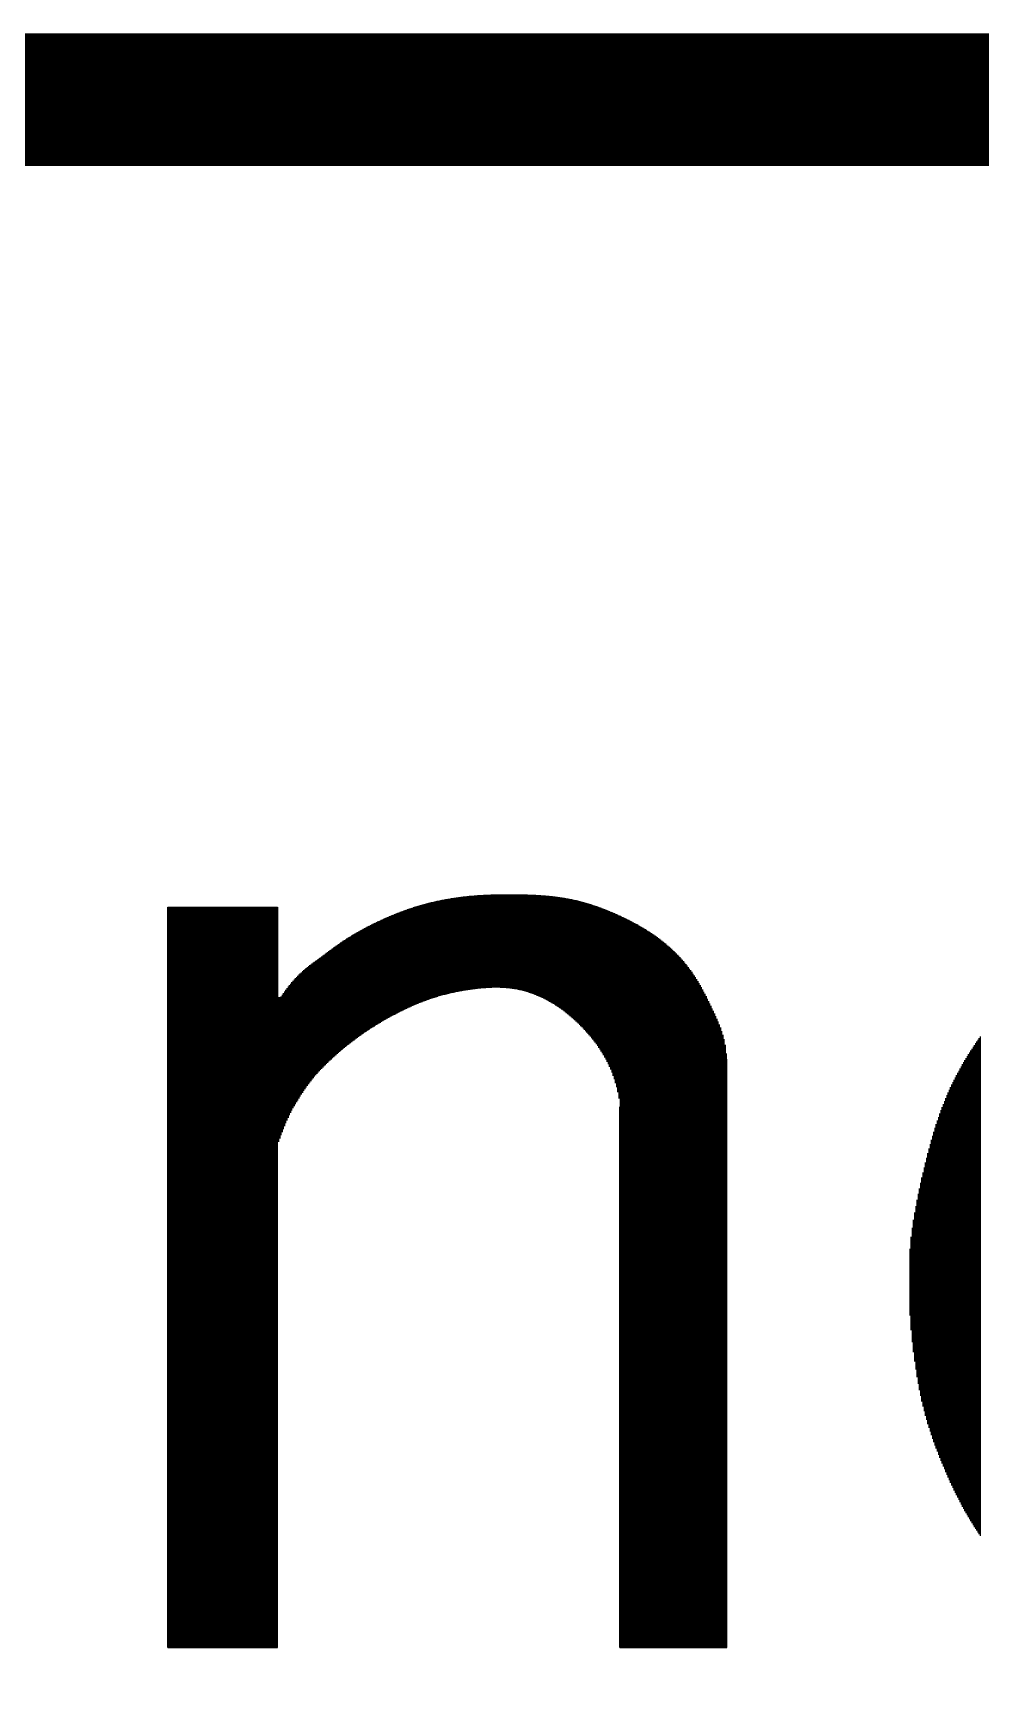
# Model space of a CAD drawing. Extents: x -2502 to 14741, y -2417 to 9756.
# Drawn here: x 14091.9 to 14199, y -1690 to -1501.9 of the extents above; entities that cross this region are included whole.
import ezdxf
from ezdxf.enums import TextEntityAlignment as Align

# ---------------------------------------------------------------- set-up
doc = ezdxf.new("R2010")
doc.units = 0
doc.header["$LTSCALE"] = 60
doc.header["$MEASUREMENT"] = 0
doc.layers.add('RLA-FORMATO', color=7, linetype='CONTINUOUS')
doc.layers.add('RLA-LOGO', color=7, linetype='CONTINUOUS')
doc.styles.add('ROMAND', font='romand', dxfattribs={"height": 31.5})
doc.styles.add('ROMANS', font='ROMANS.shx', dxfattribs={"height": 16.87})

# ---------------------------------------------------------------- blocks, each defined once
blk = doc.blocks.new('viñeta-rl')
at = {"layer": 'RLA-FORMATO', "color": 5, "const_width": 5}
blk.add_lwpolyline([(-0.002, 299.998), (-797.494, 299.998), (-797.494, 0.001)], dxfattribs=at)
at = {"layer": 'RLA-LOGO', "color": 9, "true_color": 0xc0c0c0}
for p, q in [((-199.173, 269.689), (-199.173, 266.032)), ((-199.128, 269.701), (-199.128, 266.049)), ((-199.083, 269.713), (-199.083, 266.066)), ((-199.038, 269.725), (-199.038, 266.082)), ((-198.993, 269.737), (-198.993, 266.098)), ((-198.948, 269.748), (-198.948, 266.114)), ((-198.903, 269.759), (-198.903, 266.13)), ((-198.858, 269.77), (-198.858, 266.145)), ((-198.813, 269.781), (-198.813, 266.16)), ((-198.768, 269.791), (-198.768, 266.174)), ((-198.723, 269.801), (-198.723, 266.189)), ((-198.678, 269.811), (-198.678, 266.203)), ((-198.633, 269.821), (-198.633, 266.216)), ((-198.588, 269.831), (-198.588, 266.23)), ((-198.543, 269.84), (-198.543, 266.243)), ((-198.498, 269.849), (-198.498, 266.256)), ((-198.453, 269.858), (-198.453, 266.268)), ((-198.408, 269.867), (-198.408, 266.28)), ((-198.363, 269.876), (-198.363, 266.292)), ((-198.318, 269.884), (-198.318, 266.304)), ((-198.273, 269.892), (-198.273, 266.315)), ((-198.228, 269.9), (-198.228, 266.326)), ((-198.183, 269.907), (-198.183, 266.337)), ((-198.138, 269.915), (-198.138, 266.347)), ((-198.093, 269.922), (-198.093, 266.357)), ((-198.048, 269.929), (-198.048, 266.367)), ((-198.003, 269.936), (-198.003, 266.377)), ((-197.958, 269.943), (-197.958, 266.386)), ((-197.913, 269.949), (-197.913, 266.395)), ((-197.868, 269.955), (-197.868, 266.404)), ((-197.823, 269.961), (-197.823, 266.413)), ((-197.778, 269.967), (-197.778, 266.421)), ((-197.733, 269.973), (-197.733, 266.429)), ((-197.688, 269.979), (-197.688, 266.437)), ((-197.643, 269.984), (-197.643, 266.445)), ((-197.598, 269.989), (-197.598, 266.452)), ((-197.553, 269.994), (-197.553, 266.459)), ((-197.508, 269.999), (-197.508, 266.466)), ((-197.463, 270.003), (-197.463, 266.473)), ((-197.418, 270.008), (-197.418, 266.48)), ((-197.373, 270.012), (-197.373, 266.486)), ((-197.328, 270.016), (-197.328, 266.492)), ((-197.283, 270.02), (-197.283, 266.498)), ((-197.238, 270.023), (-197.238, 266.504)), ((-197.193, 270.027), (-197.193, 266.509)), ((-197.148, 270.03), (-197.148, 266.514)), ((-197.103, 270.034), (-197.103, 266.519)), ((-197.058, 270.037), (-197.058, 266.524)), ((-197.013, 270.04), (-197.013, 266.528)), ((-196.968, 270.042), (-196.968, 266.532)), ((-196.923, 270.045), (-196.923, 266.536)), ((-196.878, 270.047), (-196.878, 266.54)), ((-196.833, 270.05), (-196.833, 266.543)), ((-196.788, 270.052), (-196.788, 266.546)), ((-196.743, 270.054), (-196.743, 266.549)), ((-196.698, 270.056), (-196.698, 266.551)), ((-196.653, 270.058), (-196.653, 266.554)), ((-196.608, 270.059), (-196.608, 266.555)), ((-196.563, 270.061), (-196.563, 266.557)), ((-196.518, 270.062), (-196.518, 266.558)), ((-196.473, 270.064), (-196.473, 266.558)), ((-196.428, 270.065), (-196.428, 266.558)), ((-196.383, 270.066), (-196.383, 266.558)), ((-196.338, 270.067), (-196.338, 266.558)), ((-196.293, 270.068), (-196.293, 266.557)), ((-196.248, 270.068), (-196.248, 266.555)), ((-196.203, 270.069), (-196.203, 266.554)), ((-196.158, 270.069), (-196.158, 266.551)), ((-196.113, 270.07), (-196.113, 266.549)), ((-196.068, 270.07), (-196.068, 266.545)), ((-196.023, 270.07), (-196.023, 266.542)), ((-195.978, 270.07), (-195.978, 266.538)), ((-195.933, 270.07), (-195.933, 266.533)), ((-195.888, 270.07), (-195.888, 266.528)), ((-195.843, 270.07), (-195.843, 266.522)), ((-195.798, 270.07), (-195.798, 266.516)), ((-195.753, 270.069), (-195.753, 266.509)), ((-195.708, 270.069), (-195.708, 266.502)), ((-195.663, 270.068), (-195.663, 266.494)), ((-195.618, 270.068), (-195.618, 266.485)), ((-195.573, 270.067), (-195.573, 266.476)), ((-195.528, 270.066), (-195.528, 266.466)), ((-195.483, 270.065), (-195.483, 266.456)), ((-195.438, 270.064), (-195.438, 266.445)), ((-195.393, 270.063), (-195.393, 266.433)), ((-195.348, 270.062), (-195.348, 266.421)), ((-195.303, 270.061), (-195.303, 266.409)), ((-195.258, 270.06), (-195.258, 266.395)), ((-195.213, 270.058), (-195.213, 266.381)), ((-195.168, 270.056), (-195.168, 266.367)), ((-195.123, 270.055), (-195.123, 266.352)), ((-195.078, 270.053), (-195.078, 266.336)), ((-195.033, 270.051), (-195.033, 266.32)), ((-194.988, 270.049), (-194.988, 266.303)), ((-194.943, 270.046), (-194.943, 266.285)), ((-194.898, 270.044), (-194.898, 266.267)), ((-194.853, 270.041), (-194.853, 266.249)), ((-194.808, 270.038), (-194.808, 266.229)), ((-194.763, 270.036), (-194.763, 266.209)), ((-194.718, 270.032), (-194.718, 266.189)), ((-194.673, 270.029), (-194.673, 266.167)), ((-194.628, 270.026), (-194.628, 266.146)), ((-194.583, 270.022), (-194.583, 266.123)), ((-194.538, 270.018), (-194.538, 266.1)), ((-194.493, 270.014), (-194.493, 266.076)), ((-194.448, 270.01), (-194.448, 266.052)), ((-194.403, 270.006), (-194.403, 266.027)), ((-194.358, 270.001), (-194.358, 266.001)), ((-194.313, 269.996), (-194.313, 265.974)), ((-194.268, 269.991), (-194.268, 265.947)), ((-194.223, 269.986), (-194.223, 265.919)), ((-194.178, 269.98), (-194.178, 265.89)), ((-194.133, 269.974), (-194.133, 265.861)), ((-194.088, 269.968), (-194.088, 265.831)), ((-194.043, 269.962), (-194.043, 265.8)), ((-193.998, 269.956), (-193.998, 265.768)), ((-193.953, 269.949), (-193.953, 265.736)), ((-193.908, 269.942), (-193.908, 265.703)), ((-193.863, 269.935), (-193.863, 265.669)), ((-193.818, 269.927), (-193.818, 265.634)), ((-193.773, 269.919), (-193.773, 265.599)), ((-193.728, 269.911), (-193.728, 265.562)), ((-193.683, 269.903), (-193.683, 265.525)), ((-193.638, 269.894), (-193.638, 265.488)), ((-193.593, 269.885), (-193.593, 265.449)), ((-193.548, 269.876), (-193.548, 265.41)), ((-193.503, 269.866), (-193.503, 265.369)), ((-193.458, 269.856), (-193.458, 265.328)), ((-193.413, 269.846), (-193.413, 265.287)), ((-193.368, 269.835), (-193.368, 265.244)), ((-193.323, 269.824), (-193.323, 265.201)), ((-193.278, 269.813), (-193.278, 265.156)), ((-193.233, 269.801), (-193.233, 265.111)), ((-193.188, 269.789), (-193.188, 265.065)), ((-193.143, 269.777), (-193.143, 265.018)), ((-193.098, 269.764), (-193.098, 264.97)), ((-193.053, 269.752), (-193.053, 264.921)), ((-193.008, 269.738), (-193.008, 264.871)), ((-192.963, 269.725), (-192.963, 264.82)), ((-192.918, 269.711), (-192.918, 264.768)), ((-192.873, 269.697), (-192.873, 264.714)), ((-208.79, 241.71), (-208.79, 269.593)), ((-208.79, 269.593), (-204.654, 269.593)), ((-208.758, 269.593), (-208.758, 241.71)), ((-208.713, 269.593), (-208.713, 241.71)), ((-208.668, 269.593), (-208.668, 241.71)), ((-208.623, 269.593), (-208.623, 241.71)), ((-208.578, 269.593), (-208.578, 241.71)), ((-208.533, 269.593), (-208.533, 241.71)), ((-208.488, 269.593), (-208.488, 241.71)), ((-208.443, 269.593), (-208.443, 241.71)), ((-208.398, 269.593), (-208.398, 241.71)), ((-208.353, 269.593), (-208.353, 241.71)), ((-208.308, 269.593), (-208.308, 241.71)), ((-208.263, 269.593), (-208.263, 241.71)), ((-208.218, 269.593), (-208.218, 241.71)), ((-208.173, 269.593), (-208.173, 241.71)), ((-208.128, 269.593), (-208.128, 241.71)), ((-208.083, 269.593), (-208.083, 241.71)), ((-208.038, 269.593), (-208.038, 241.71)), ((-207.993, 269.593), (-207.993, 241.71)), ((-207.948, 269.593), (-207.948, 241.71)), ((-207.903, 269.593), (-207.903, 241.71)), ((-207.858, 269.593), (-207.858, 241.71)), ((-207.813, 269.593), (-207.813, 241.71)), ((-207.768, 269.593), (-207.768, 241.71)), ((-207.723, 269.593), (-207.723, 241.71)), ((-207.678, 269.593), (-207.678, 241.71)), ((-207.633, 269.593), (-207.633, 241.71)), ((-207.588, 269.593), (-207.588, 241.71)), ((-207.543, 269.593), (-207.543, 241.71)), ((-207.498, 269.593), (-207.498, 241.71)), ((-207.453, 269.593), (-207.453, 241.71)), ((-207.408, 269.593), (-207.408, 241.71)), ((-207.363, 269.593), (-207.363, 241.71)), ((-207.318, 269.593), (-207.318, 241.71)), ((-207.273, 269.593), (-207.273, 241.71)), ((-207.228, 269.593), (-207.228, 241.71)), ((-207.183, 269.593), (-207.183, 241.71)), ((-207.138, 269.593), (-207.138, 241.71)), ((-207.093, 269.593), (-207.093, 241.71)), ((-207.048, 269.593), (-207.048, 241.71)), ((-207.003, 269.593), (-207.003, 241.71)), ((-206.958, 269.593), (-206.958, 241.71)), ((-206.913, 269.593), (-206.913, 241.71)), ((-206.868, 269.593), (-206.868, 241.71)), ((-206.823, 269.593), (-206.823, 241.71)), ((-206.778, 269.593), (-206.778, 241.71)), ((-206.733, 269.593), (-206.733, 241.71)), ((-206.688, 269.593), (-206.688, 241.71)), ((-206.643, 269.593), (-206.643, 241.71)), ((-206.598, 269.593), (-206.598, 241.71)), ((-206.553, 269.593), (-206.553, 241.71)), ((-206.508, 269.593), (-206.508, 241.71)), ((-206.463, 269.593), (-206.463, 241.71)), ((-206.418, 269.593), (-206.418, 241.71)), ((-206.373, 269.593), (-206.373, 241.71)), ((-206.328, 269.593), (-206.328, 241.71)), ((-206.283, 269.593), (-206.283, 241.71)), ((-206.238, 269.593), (-206.238, 241.71)), ((-206.193, 269.593), (-206.193, 241.71)), ((-206.148, 269.593), (-206.148, 241.71)), ((-206.103, 269.593), (-206.103, 241.71)), ((-206.058, 269.593), (-206.058, 241.71)), ((-206.013, 269.593), (-206.013, 241.71)), ((-205.968, 269.593), (-205.968, 241.71)), ((-205.923, 269.593), (-205.923, 241.71)), ((-205.878, 269.593), (-205.878, 241.71)), ((-205.833, 269.593), (-205.833, 241.71)), ((-205.788, 269.593), (-205.788, 241.71)), ((-205.743, 269.593), (-205.743, 241.71)), ((-205.698, 269.593), (-205.698, 241.71)), ((-205.653, 269.593), (-205.653, 241.71)), ((-205.608, 269.593), (-205.608, 241.71)), ((-205.563, 269.593), (-205.563, 241.71)), ((-205.518, 269.593), (-205.518, 241.71)), ((-205.473, 269.593), (-205.473, 241.71)), ((-205.428, 269.593), (-205.428, 241.71)), ((-205.383, 269.593), (-205.383, 241.71)), ((-205.338, 269.593), (-205.338, 241.71)), ((-205.293, 269.593), (-205.293, 241.71)), ((-205.248, 269.593), (-205.248, 241.71)), ((-205.203, 269.593), (-205.203, 241.71)), ((-205.158, 269.593), (-205.158, 241.71)), ((-205.113, 269.593), (-205.113, 241.71)), ((-205.068, 269.593), (-205.068, 241.71)), ((-205.023, 269.593), (-205.023, 241.71)), ((-204.978, 269.593), (-204.978, 241.71)), ((-204.933, 269.593), (-204.933, 241.71)), ((-204.888, 269.593), (-204.888, 241.71)), ((-204.843, 269.593), (-204.843, 241.71)), ((-204.798, 269.593), (-204.798, 241.71)), ((-204.753, 269.593), (-204.753, 241.71)), ((-204.708, 269.593), (-204.708, 241.71)), ((-204.663, 269.593), (-204.663, 241.71)), ((-204.654, 269.593), (-204.654, 266.182)), ((-200.838, 269.065), (-200.838, 265.209)), ((-200.793, 269.086), (-200.793, 265.236)), ((-200.748, 269.107), (-200.748, 265.263)), ((-200.703, 269.128), (-200.703, 265.289)), ((-200.658, 269.148), (-200.658, 265.315)), ((-200.613, 269.168), (-200.613, 265.341)), ((-200.568, 269.188), (-200.568, 265.367)), ((-200.523, 269.208), (-200.523, 265.392)), ((-200.478, 269.227), (-200.478, 265.417)), ((-200.433, 269.247), (-200.433, 265.442)), ((-200.388, 269.266), (-200.388, 265.467)), ((-200.343, 269.284), (-200.343, 265.491)), ((-200.298, 269.303), (-200.298, 265.515)), ((-200.253, 269.321), (-200.253, 265.539)), ((-200.208, 269.339), (-200.208, 265.563)), ((-200.163, 269.357), (-200.163, 265.586)), ((-200.118, 269.375), (-200.118, 265.609)), ((-200.073, 269.392), (-200.073, 265.632)), ((-200.028, 269.409), (-200.028, 265.655)), ((-199.983, 269.426), (-199.983, 265.677)), ((-199.938, 269.443), (-199.938, 265.699)), ((-199.893, 269.459), (-199.893, 265.721)), ((-199.848, 269.476), (-199.848, 265.742)), ((-199.803, 269.491), (-199.803, 265.763)), ((-199.758, 269.507), (-199.758, 265.784)), ((-199.713, 269.523), (-199.713, 265.805)), ((-199.668, 269.538), (-199.668, 265.826)), ((-199.623, 269.553), (-199.623, 265.846)), ((-199.578, 269.567), (-199.578, 265.866)), ((-199.533, 269.582), (-199.533, 265.885)), ((-199.488, 269.596), (-199.488, 265.905)), ((-199.443, 269.61), (-199.443, 265.924)), ((-199.398, 269.624), (-199.398, 265.942)), ((-199.353, 269.637), (-199.353, 265.961)), ((-199.308, 269.65), (-199.308, 265.979)), ((-199.263, 269.663), (-199.263, 265.997)), ((-199.218, 269.676), (-199.218, 266.015)), ((-192.828, 269.683), (-192.828, 264.659)), ((-192.783, 269.668), (-192.783, 264.603)), ((-192.738, 269.653), (-192.738, 264.545)), ((-192.693, 269.638), (-192.693, 264.485)), ((-192.648, 269.623), (-192.648, 264.424)), ((-192.603, 269.607), (-192.603, 264.361)), ((-192.558, 269.591), (-192.558, 264.296)), ((-192.513, 269.574), (-192.513, 264.228)), ((-192.468, 269.558), (-192.468, 264.158)), ((-192.423, 269.541), (-192.423, 264.086)), ((-192.378, 269.524), (-192.378, 264.01)), ((-192.333, 269.506), (-192.333, 263.931)), ((-192.288, 269.489), (-192.288, 263.848)), ((-192.243, 269.471), (-192.243, 263.762)), ((-192.198, 269.453), (-192.198, 263.67)), ((-192.153, 269.434), (-192.153, 263.573)), ((-192.108, 269.416), (-192.108, 263.47)), ((-192.063, 269.397), (-192.063, 263.359)), ((-192.018, 269.378), (-192.018, 263.24)), ((-191.973, 269.358), (-191.973, 263.109)), ((-191.928, 269.338), (-191.928, 262.965)), ((-191.883, 269.319), (-191.883, 262.803)), ((-191.838, 269.298), (-191.838, 262.615)), ((-191.793, 269.278), (-191.793, 262.382)), ((-191.748, 269.258), (-191.748, 241.71)), ((-191.703, 269.237), (-191.703, 241.71)), ((-191.658, 269.216), (-191.658, 241.71)), ((-191.613, 269.194), (-191.613, 241.71)), ((-191.568, 269.173), (-191.568, 241.71)), ((-191.523, 269.151), (-191.523, 241.71)), ((-191.478, 269.129), (-191.478, 241.71)), ((-191.433, 269.106), (-191.433, 241.71)), ((-191.388, 269.084), (-191.388, 241.71)), ((-191.343, 269.061), (-191.343, 241.71)), ((-202.008, 268.432), (-202.008, 264.398)), ((-201.963, 268.46), (-201.963, 264.433)), ((-201.918, 268.488), (-201.918, 264.468)), ((-201.873, 268.515), (-201.873, 264.503)), ((-201.828, 268.542), (-201.828, 264.538)), ((-201.783, 268.569), (-201.783, 264.572)), ((-201.738, 268.595), (-201.738, 264.606)), ((-201.693, 268.621), (-201.693, 264.639)), ((-201.648, 268.647), (-201.648, 264.672)), ((-201.603, 268.673), (-201.603, 264.705)), ((-201.558, 268.698), (-201.558, 264.737)), ((-201.513, 268.723), (-201.513, 264.769)), ((-201.468, 268.747), (-201.468, 264.801)), ((-201.423, 268.771), (-201.423, 264.832)), ((-201.378, 268.795), (-201.378, 264.863)), ((-201.333, 268.819), (-201.333, 264.894)), ((-201.288, 268.843), (-201.288, 264.924)), ((-201.243, 268.866), (-201.243, 264.954)), ((-201.198, 268.889), (-201.198, 264.984)), ((-201.153, 268.912), (-201.153, 265.013)), ((-201.108, 268.935), (-201.108, 265.042)), ((-201.063, 268.957), (-201.063, 265.07)), ((-201.018, 268.979), (-201.018, 265.099)), ((-200.973, 269.001), (-200.973, 265.127)), ((-200.928, 269.023), (-200.928, 265.155)), ((-200.883, 269.044), (-200.883, 265.182)), ((-191.298, 269.037), (-191.298, 241.71)), ((-191.253, 269.014), (-191.253, 241.71)), ((-191.208, 268.99), (-191.208, 241.71)), ((-191.163, 268.965), (-191.163, 241.71)), ((-191.118, 268.941), (-191.118, 241.71)), ((-191.073, 268.916), (-191.073, 241.71)), ((-191.028, 268.89), (-191.028, 241.71)), ((-190.983, 268.865), (-190.983, 241.71)), ((-190.938, 268.839), (-190.938, 241.71)), ((-190.893, 268.812), (-190.893, 241.71)), ((-190.848, 268.785), (-190.848, 241.71)), ((-190.803, 268.758), (-190.803, 241.71)), ((-190.758, 268.73), (-190.758, 241.71)), ((-190.713, 268.702), (-190.713, 241.71)), ((-190.668, 268.673), (-190.668, 241.71)), ((-190.623, 268.644), (-190.623, 241.71)), ((-190.578, 268.614), (-190.578, 241.71)), ((-190.533, 268.584), (-190.533, 241.71)), ((-190.488, 268.553), (-190.488, 241.71)), ((-190.443, 268.522), (-190.443, 241.71)), ((-190.398, 268.49), (-190.398, 241.71)), ((-190.353, 268.458), (-190.353, 241.71)), ((-202.863, 267.83), (-202.863, 263.64)), ((-202.818, 267.863), (-202.818, 263.684)), ((-202.773, 267.897), (-202.773, 263.728)), ((-202.728, 267.931), (-202.728, 263.771)), ((-202.683, 267.964), (-202.683, 263.814)), ((-202.638, 267.997), (-202.638, 263.856)), ((-202.593, 268.03), (-202.593, 263.897)), ((-202.548, 268.063), (-202.548, 263.938)), ((-202.503, 268.096), (-202.503, 263.979)), ((-202.458, 268.128), (-202.458, 264.019)), ((-202.413, 268.16), (-202.413, 264.059)), ((-202.368, 268.192), (-202.368, 264.098)), ((-202.323, 268.224), (-202.323, 264.137)), ((-202.278, 268.255), (-202.278, 264.175)), ((-202.233, 268.285), (-202.233, 264.213)), ((-202.188, 268.315), (-202.188, 264.251)), ((-202.143, 268.345), (-202.143, 264.288)), ((-202.098, 268.375), (-202.098, 264.325)), ((-202.053, 268.403), (-202.053, 264.361)), ((-190.308, 268.425), (-190.308, 241.71)), ((-190.263, 268.391), (-190.263, 241.71)), ((-190.218, 268.357), (-190.218, 241.71)), ((-190.173, 268.322), (-190.173, 241.71)), ((-190.128, 268.286), (-190.128, 241.71)), ((-190.083, 268.25), (-190.083, 241.71)), ((-190.038, 268.213), (-190.038, 241.71)), ((-189.993, 268.175), (-189.993, 241.71)), ((-189.948, 268.137), (-189.948, 241.71)), ((-189.903, 268.097), (-189.903, 241.71)), ((-189.858, 268.057), (-189.858, 241.71)), ((-189.813, 268.016), (-189.813, 241.71)), ((-189.768, 267.974), (-189.768, 241.71)), ((-189.723, 267.931), (-189.723, 241.71)), ((-189.678, 267.887), (-189.678, 241.71)), ((-189.633, 267.842), (-189.633, 241.71)), ((-203.673, 267.214), (-203.673, 262.665)), ((-203.628, 267.252), (-203.628, 262.732)), ((-203.583, 267.29), (-203.583, 262.797)), ((-203.538, 267.326), (-203.538, 262.86)), ((-203.493, 267.362), (-203.493, 262.922)), ((-203.448, 267.397), (-203.448, 262.982)), ((-203.403, 267.431), (-203.403, 263.04)), ((-203.358, 267.464), (-203.358, 263.097)), ((-203.313, 267.498), (-203.313, 263.152)), ((-203.268, 267.53), (-203.268, 263.206)), ((-203.223, 267.563), (-203.223, 263.258)), ((-203.178, 267.596), (-203.178, 263.309)), ((-203.133, 267.629), (-203.133, 263.359)), ((-203.088, 267.662), (-203.088, 263.408)), ((-203.043, 267.695), (-203.043, 263.456)), ((-202.998, 267.729), (-202.998, 263.503)), ((-202.953, 267.762), (-202.953, 263.55)), ((-202.908, 267.796), (-202.908, 263.595)), ((-189.588, 267.796), (-189.588, 241.71)), ((-189.543, 267.749), (-189.543, 241.71)), ((-189.498, 267.701), (-189.498, 241.71)), ((-189.453, 267.652), (-189.453, 241.71)), ((-189.408, 267.602), (-189.408, 241.71)), ((-189.363, 267.55), (-189.363, 241.71)), ((-189.318, 267.497), (-189.318, 241.71)), ((-189.273, 267.443), (-189.273, 241.71)), ((-189.228, 267.387), (-189.228, 241.71)), ((-189.183, 267.33), (-189.183, 241.71)), ((-189.138, 267.271), (-189.138, 241.71)), ((-189.093, 267.21), (-189.093, 241.71)), ((-204.258, 266.594), (-204.258, 261.655)), ((-204.213, 266.651), (-204.213, 261.751)), ((-204.168, 266.706), (-204.168, 261.843)), ((-204.123, 266.759), (-204.123, 261.93)), ((-204.078, 266.811), (-204.078, 262.013)), ((-204.033, 266.861), (-204.033, 262.091)), ((-203.988, 266.91), (-203.988, 262.167)), ((-203.943, 266.957), (-203.943, 262.24)), ((-203.898, 267.003), (-203.898, 262.312)), ((-203.853, 267.048), (-203.853, 262.384)), ((-203.808, 267.091), (-203.808, 262.456)), ((-203.763, 267.133), (-203.763, 262.527)), ((-203.718, 267.174), (-203.718, 262.596)), ((-189.048, 267.147), (-189.048, 241.71)), ((-189.003, 267.082), (-189.003, 241.71)), ((-188.958, 267.015), (-188.958, 241.71)), ((-188.913, 266.946), (-188.913, 241.71)), ((-188.868, 266.875), (-188.868, 241.71)), ((-188.823, 266.802), (-188.823, 241.71)), ((-188.778, 266.726), (-188.778, 241.71)), ((-188.733, 266.649), (-188.733, 241.71)), ((-188.688, 266.569), (-188.688, 241.71)), ((-204.654, 266.182), (-204.554, 266.182)), ((-204.618, 266.182), (-204.618, 260.756)), ((-204.573, 266.182), (-204.573, 260.878)), ((-204.528, 266.222), (-204.528, 260.998)), ((-204.483, 266.288), (-204.483, 261.115)), ((-204.438, 266.352), (-204.438, 261.23)), ((-204.393, 266.415), (-204.393, 261.342)), ((-204.348, 266.476), (-204.348, 261.45)), ((-204.303, 266.536), (-204.303, 261.554)), ((-188.643, 266.487), (-188.643, 241.71)), ((-188.598, 266.403), (-188.598, 241.71)), ((-188.553, 266.318), (-188.553, 241.71)), ((-188.508, 266.23), (-188.508, 241.71)), ((-188.463, 266.141), (-188.463, 241.71)), ((-188.418, 266.051), (-188.418, 241.71)), ((-188.373, 265.959), (-188.373, 241.71)), ((-188.328, 265.866), (-188.328, 241.71)), ((-188.283, 265.773), (-188.283, 241.71)), ((-188.238, 265.679), (-188.238, 241.71)), ((-188.193, 265.583), (-188.193, 241.71)), ((-188.148, 265.485), (-188.148, 241.71)), ((-188.103, 265.384), (-188.103, 241.71)), ((-188.058, 265.279), (-188.058, 241.71)), ((-188.013, 265.169), (-188.013, 241.71)), ((-187.968, 265.051), (-187.968, 241.71)), ((-187.923, 264.923), (-187.923, 241.71)), ((-187.878, 264.78), (-187.878, 241.71)), ((-178.178, 264.721), (-178.178, 245.909)), ((-187.833, 264.613), (-187.833, 241.71)), ((-187.788, 264.399), (-187.788, 241.71)), ((-187.743, 264.071), (-187.743, 241.71)), ((-178.628, 264.046), (-178.628, 246.609)), ((-178.583, 264.117), (-178.583, 246.534)), ((-178.538, 264.188), (-178.538, 246.459)), ((-178.493, 264.257), (-178.493, 246.386)), ((-178.448, 264.326), (-178.448, 246.315)), ((-178.403, 264.394), (-178.403, 246.244)), ((-178.358, 264.461), (-178.358, 246.175)), ((-178.313, 264.527), (-178.313, 246.107)), ((-178.268, 264.592), (-178.268, 246.04)), ((-178.223, 264.657), (-178.223, 245.974)), ((-187.728, 241.71), (-187.728, 263.865)), ((-178.988, 263.43), (-178.988, 247.262)), ((-178.943, 263.512), (-178.943, 247.176)), ((-178.898, 263.592), (-178.898, 247.09)), ((-178.853, 263.671), (-178.853, 247.007)), ((-178.808, 263.748), (-178.808, 246.924)), ((-178.763, 263.824), (-178.763, 246.844)), ((-178.718, 263.899), (-178.718, 246.764)), ((-178.673, 263.973), (-178.673, 246.686)), ((-179.303, 262.807), (-179.303, 247.911)), ((-179.258, 262.903), (-179.258, 247.813)), ((-179.213, 262.996), (-179.213, 247.718)), ((-179.168, 263.086), (-179.168, 247.624)), ((-179.123, 263.175), (-179.123, 247.531)), ((-179.078, 263.262), (-179.078, 247.44)), ((-179.033, 263.347), (-179.033, 247.35)), ((-179.573, 262.174), (-179.573, 248.525)), ((-179.528, 262.287), (-179.528, 248.419)), ((-179.483, 262.397), (-179.483, 248.314)), ((-179.438, 262.504), (-179.438, 248.211)), ((-179.393, 262.608), (-179.393, 248.109)), ((-179.348, 262.709), (-179.348, 248.009)), ((-191.754, 241.71), (-191.754, 262.062)), ((-179.798, 261.552), (-179.798, 249.082)), ((-179.753, 261.684), (-179.753, 248.966)), ((-179.708, 261.813), (-179.708, 248.853)), ((-179.663, 261.937), (-179.663, 248.742)), ((-179.618, 262.057), (-179.618, 248.633)), ((-179.978, 260.978), (-179.978, 249.571)), ((-179.933, 261.129), (-179.933, 249.444)), ((-179.888, 261.274), (-179.888, 249.32)), ((-179.843, 261.416), (-179.843, 249.2)), ((-204.654, 241.71), (-204.654, 260.655)), ((-180.158, 260.326), (-180.158, 250.123)), ((-180.113, 260.497), (-180.113, 249.977)), ((-180.068, 260.662), (-180.068, 249.837)), ((-180.023, 260.823), (-180.023, 249.702)), ((-180.293, 259.785), (-180.293, 250.606)), ((-180.248, 259.97), (-180.248, 250.436)), ((-180.203, 260.151), (-180.203, 250.276)), ((-180.428, 259.202), (-180.428, 251.18)), ((-180.383, 259.401), (-180.383, 250.976)), ((-180.338, 259.595), (-180.338, 250.785)), ((-180.563, 258.565), (-180.563, 251.893)), ((-180.518, 258.786), (-180.518, 251.636)), ((-180.473, 258.998), (-180.473, 251.4)), ((-180.698, 257.816), (-180.698, 252.825)), ((-180.653, 258.085), (-180.653, 252.482)), ((-180.608, 258.333), (-180.608, 252.173)), ((-180.788, 257.169), (-180.788, 253.653)), ((-180.743, 257.517), (-180.743, 253.209)), ((-180.833, 256.721), (-180.833, 254.209)), ((-208.79, 241.71), (-204.654, 241.71)), ((-191.754, 241.71), (-187.728, 241.71))]:
    blk.add_line(p, q, dxfattribs=at)
at = {"layer": 'RLA-FORMATO', "color": 4, "style": 'ROMAND'}
for tag, p in [('DESAR', (-1255.783, 233.263)), ('PRELIM', (-1123.111, 233.263)), ('PROP', (-989.639, 233.263)), ('CONST', (-823.737, 233.263))]:
    blk.add_attdef(tag, p, '', height=16, dxfattribs=at)
at = {"layer": 'RLA-FORMATO', "color": 2, "style": 'ROMANS'}
for tag, p, height in [('REVNO1', (-1394.08, 180.648), 10), ('DETNO1', (-1358.401, 180.648), 10), ('FECHA1', (-880.483, 180.648), 10), ('REVNO2', (-1394.08, 155.648), 10), ('DETNO2', (-1358.401, 155.648), 10), ('FECHA2', (-880.483, 155.648), 10), ('REVNO3', (-1394.08, 130.649), 10), ('DETNO3', (-1358.401, 130.649), 10), ('FECHA3', (-880.483, 130.649), 10), ('REVNO4', (-1394.08, 105.649), 10), ('DETNO4', (-1358.401, 105.649), 10), ('FECHA4', (-880.483, 105.649), 10), ('REVNO5', (-1394.08, 80.649), 11.25), ('DETNO5', (-1358.401, 80.649), 10), ('FECHA5', (-880.483, 80.649), 10), ('REVNO6', (-1392.274, 55.649), 10), ('DETNO6', (-1356.594, 55.649), 10), ('FECHA6', (-878.676, 55.649), 10), ('INGENIERO', (-741.067, 33.399), 10), ('DIBUJANTE', (-571.615, 33.401), 10), ('REVNO7', (-1394.08, 30.65), 10), ('DETNO7', (-1358.401, 30.65), 10), ('FECHA7', (-880.483, 30.65), 10), ('REVNO8', (-1394.08, 8.603), 10), ('DETNO8', (-1358.401, 8.603), 10), ('FECHA8', (-880.483, 8.603), 10), ('PROYECTISTA', (-740.886, 4.812), 10), ('INGENIERO', (-568.569, 4.615), 10)]:
    blk.add_attdef(tag, p, '', height=height, dxfattribs=at)
for tag, p in [('PERSNO1', (-946.608, 180.648)), ('PERSNO2', (-946.608, 155.648)), ('PERSNO3', (-946.608, 130.649)), ('PERSNO4', (-946.608, 105.649)), ('PERSNO5', (-946.608, 80.649)), ('PERSNO6', (-946.608, 55.649)), ('PERSNO7', (-946.608, 30.65)), ('PERSNO8', (-946.608, 8.603))]:
    blk.add_attdef(tag, text='', height=10, dxfattribs=at).set_placement(p, align=Align.CENTER)
at = {"layer": 'RLA-FORMATO', "color": 5, "style": 'ROMAND'}
blk.add_attdef('PROYECTO', text='', height=16.9, dxfattribs=at).set_placement((-289.167, 165.033), align=Align.MIDDLE)
for tag, p in [('TITULO1', (-567.962, 108.18)), ('TITULO2', (-567.962, 74.225))]:
    blk.add_attdef(tag, p, '', height=20, dxfattribs=at)
at = {"layer": 'RLA-FORMATO', "color": 2, "style": 'ROMANS'}
for tag, p in [('NOMARCH', (-1424.041, 5.527)), ('FECHA', (-1406.947, 5.527))]:
    blk.add_attdef(tag, p, '', height=11.25, rotation=90, dxfattribs=at)
at = {"layer": 'RLA-FORMATO', "color": 5, "style": 'ROMAND', "width": 0.967839}
blk.add_attdef('NUMERO', text='', height=24, dxfattribs=at).set_placement((-290.268, 13.329), (-62.411, 13.329), align=Align.FIT)
at = {"layer": 'RLA-FORMATO', "color": 5, "style": 'ROMAND', "flags": 12}
blk.add_attdef('REVISION', text='', height=24, dxfattribs=at).set_placement((-24.501, 25.329), align=Align.MIDDLE)

msp = doc.modelspace()

# ---------------------------------------------------------------- block references
at = {"layer": 'RLA-FORMATO', "xscale": 3, "yscale": 3, "zscale": 3}
msp.add_blockref('viñeta-rl', (14733.48, -2409.34), dxfattribs=at)

doc.saveas('drawing.dxf')
